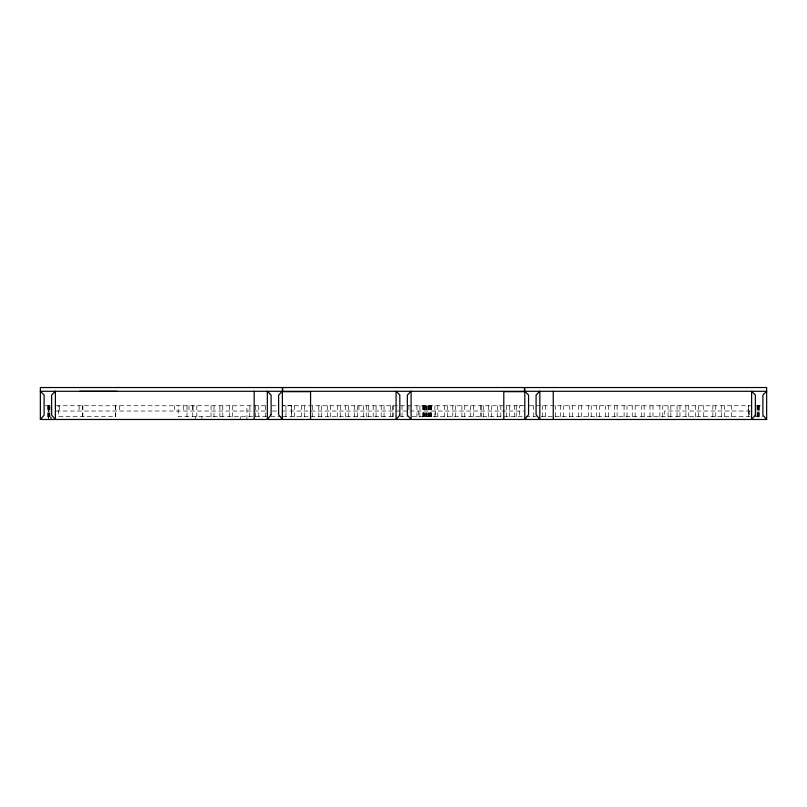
<?xml version="1.0" encoding="UTF-8"?>
<svg xmlns="http://www.w3.org/2000/svg" width="807" height="807" viewBox="0 0 807 807"><rect width="100%" height="100%" fill="white"/><g stroke="black" fill="none" stroke-linecap="round" stroke-linejoin="round"><path stroke-width="0.61" stroke-dasharray="4.04 3.03" d="M533.709 416.664L533.709 405.76M542.516 416.664L542.516 405.76M545.703 416.664L545.703 405.76M555.458 416.664L555.458 405.76M560.653 416.664L560.653 405.76M563.538 416.664L563.538 405.76M569.742 416.664L569.742 405.76M572.667 416.664L572.667 405.76M578.589 416.664L578.589 405.76M581.454 416.664L581.454 405.76M588.343 416.664L588.343 405.76M591.218 416.664L591.218 405.76M596.423 416.664L596.423 405.76M599.359 416.664L599.359 405.76M605.553 416.664L605.553 405.76M608.417 416.664L608.417 405.76M614.339 416.664L614.339 405.76M617.113 416.664L617.113 405.76M624.104 416.664L624.104 405.76M626.978 416.664L626.978 405.76M632.244 416.664L632.244 405.76M635.159 416.664L635.159 405.76M641.303 416.664L641.303 405.76M644.178 416.664L644.178 405.76M649.998 416.664L649.998 405.76M652.994 416.664L652.994 405.76M659.864 416.664L659.864 405.76M662.749 416.664L662.749 405.76M668.045 416.664L668.045 405.76M670.849 416.664L670.849 405.76M677.073 416.664L677.073 405.76M679.968 416.664L679.968 405.76M685.889 416.664L685.889 405.76M688.764 416.664L688.764 405.76M695.634 416.664L695.634 405.76M698.529 416.664L698.529 405.76M703.734 416.664L703.734 405.76M712.853 416.664L712.853 405.76M715.748 416.664L715.748 405.76M721.65 416.664L721.65 405.76M724.585 416.664L724.585 405.76M731.414 416.664L731.414 405.76M757.47 416.664L757.47 405.76M291.609 405.76L291.609 416.664L291.67 405.76L282.753 405.76L524.419 405.76L519.436 405.76L519.436 416.664M45.394 405.76L50.609 405.76M56.157 405.76L266.229 405.76M271.949 405.76L277.739 405.76M529.251 405.76L750.974 405.76M756.411 405.76L761.616 405.76M47.865 411.025L50.246 411.025M56.157 411.025L266.068 411.025M272.312 411.025L277.356 411.025M282.753 411.025L524.419 411.025M750.308 411.025L664.605 411.025L664.605 416.664M756.613 411.025L759.135 411.025L759.135 405.76L759.034 418.238M266.663 416.664L178.145 416.664L178.145 405.76M270.789 416.664L281.169 416.664M282.753 416.664L395.975 416.664M399.889 416.664L408.947 416.664M412.044 416.664L524.419 416.664M525.912 416.664L536.141 416.664M541.114 416.664L753.102 416.664M755.029 416.664L762.887 416.664M758.973 405.76L758.963 418.238M758.772 405.76L758.772 418.238M758.469 405.76L758.469 418.238M758.076 405.76L758.076 418.238M757.591 405.76L757.591 418.238M757.037 405.76L757.037 418.238M749.733 411.025L749.733 416.664M516.228 405.76L516.228 416.664M514.493 405.76L514.493 416.664M509.631 405.76L509.631 416.664M506.463 405.76L506.463 416.664M500.814 405.76L500.814 416.664M497.657 405.76L497.657 416.664M491.423 405.76L491.423 416.664M488.528 405.76L488.528 416.664M483.343 405.76L483.343 416.664M481.608 405.76L481.608 416.664M480.447 405.76L480.447 416.664M473.578 405.76L473.578 416.664M470.693 405.76L470.693 416.664M464.771 405.76L464.771 416.664M461.886 405.76L461.886 416.664M455.642 405.76L455.642 416.664M452.777 405.76L452.777 416.664M447.562 405.76L447.562 416.664M444.697 405.76L444.697 416.664M437.798 405.76L437.798 416.664M435.477 411.025L435.477 416.664M434.923 405.76L434.923 416.664M431.382 405.76L431.432 416.664M431.13 405.76L431.13 416.664M430.726 405.76L430.726 416.664M430.504 405.76L430.504 416.664M430.403 405.76L430.403 418.238M430.192 405.76L430.192 416.664M429.546 405.76L429.546 416.664M429.001 405.76L429.001 416.664M428.81 405.76L428.81 416.664M427.992 405.76L427.992 416.664M427.115 405.76L427.115 416.664M426.237 405.76L426.237 416.664M426.116 405.76L426.116 416.664M425.42 405.76L425.42 416.664M424.684 405.76L424.684 416.664M424.038 405.76L424.038 416.664M423.826 405.76L423.826 418.238M423.725 405.76L423.725 416.664M423.504 405.76L423.504 416.664M423.11 405.76L423.11 416.664M422.797 405.76L422.848 416.664M419.892 405.76L419.892 416.664M418.49 411.025L418.49 416.664M416.937 405.76L416.937 416.664M408.947 405.76L408.947 413.033M402.027 405.76L402.027 416.664M393.231 405.76L393.231 416.664M392.323 405.76L392.323 416.664M390.366 405.76L390.366 416.664M384.051 405.76L384.051 416.664M381.197 405.76L381.197 416.664M376.062 405.76L376.062 416.664M373.197 405.76L373.197 416.664M368.264 405.76L368.264 416.664M366.247 405.76L366.247 416.664M363.362 405.76L363.362 416.664M358.903 405.76L358.903 411.025M357.481 405.76L357.481 416.664M354.576 405.76L354.576 416.664M348.311 405.76L348.311 416.664M345.477 405.76L345.477 416.664M340.312 405.76L340.312 416.664M337.376 405.76L337.376 416.664M330.477 405.76L330.477 416.664M327.561 405.76L327.561 416.664M321.69 405.76L321.69 416.664M318.815 405.76L318.815 416.664M312.591 405.76L312.591 416.664M304.491 405.76L304.491 416.664M301.354 405.76L301.354 416.664M294.676 405.76L294.676 416.664M285.93 405.76L285.93 416.664M265.463 405.76L265.463 416.664M258.785 405.76L258.785 416.664M255.678 405.76L255.678 416.664M249.898 405.76L249.777 416.664M246.922 419.479L246.902 405.76M240.728 416.664L240.728 419.479M232.577 405.76L232.577 416.664M229.702 405.76L229.702 416.664M222.793 405.76L222.793 416.664M219.897 405.76L219.897 416.664M214.016 405.76L214.016 416.664M211.03 405.76L211.03 416.664M201.911 416.664L201.911 419.479M196.817 405.76L196.817 416.664M195.718 416.664L195.718 419.479M193.055 405.76L193.055 411.025M192.742 405.76L192.742 416.664M188.989 405.76L188.989 411.025M187.012 405.76L187.012 416.664M183.26 405.76L183.26 411.025M174.393 405.76L174.393 411.025M119.305 405.76L119.305 411.025M115.744 405.76L115.744 416.664L58.578 416.664L58.578 405.76M115.552 405.76L115.552 416.664M82.859 405.76L82.859 416.664M82.667 405.76L82.667 416.664M79.106 405.76L79.106 411.025M59.708 405.76L59.708 411.025M51.255 416.987L51.255 419.479M50.589 416.987L50.589 419.479M49.973 405.76L49.973 418.238M49.429 405.76L49.409 419.479M48.945 405.76L48.924 419.479M48.541 418.238L48.541 405.76L48.531 419.479M48.228 405.76L48.228 419.479M48.037 405.76L48.037 419.479M47.966 405.76L47.966 419.479M748.634 405.76L748.634 416.664L748.634 405.76"/><path stroke-width="1.21" d="M40.35 419.479L44.113 415.141L44.113 395.047L40.35 391.294L282.379 391.294L278.617 395.047L278.617 414.707L282.379 419.479L282.379 387.531L40.35 387.531L40.35 419.479L766.65 419.479L766.65 387.531L524.802 387.531L524.812 419.479L528.565 414.707L528.565 395.047L524.812 391.294L766.65 391.294L762.887 395.047L762.887 415.141L766.65 419.479M79.681 391.284L116.954 391.284M282.379 391.667L310.564 391.667L310.564 419.479M524.812 391.667L503.79 391.667L503.79 419.479M553.249 391.294L553.249 419.479M254.185 391.294L254.185 419.479M271.102 414.707L267.339 419.479L267.339 391.294L271.102 395.047L271.102 414.707M399.828 415.141L396.076 419.479L396.076 391.294L399.828 395.047L399.828 415.141M755.372 415.141L751.62 419.479L751.62 391.294L755.372 395.047L755.372 415.141M55.38 391.294L51.628 395.047L51.628 415.141L55.38 419.479L55.38 391.294M411.106 391.294L407.343 395.047L407.343 415.141L411.106 419.479L411.106 391.294M539.843 391.294L536.08 395.047L536.08 414.707L539.843 419.479L539.843 391.294M524.419 387.531L282.753 387.531L282.753 391.294L524.419 391.294L524.419 387.531"/></g></svg>
